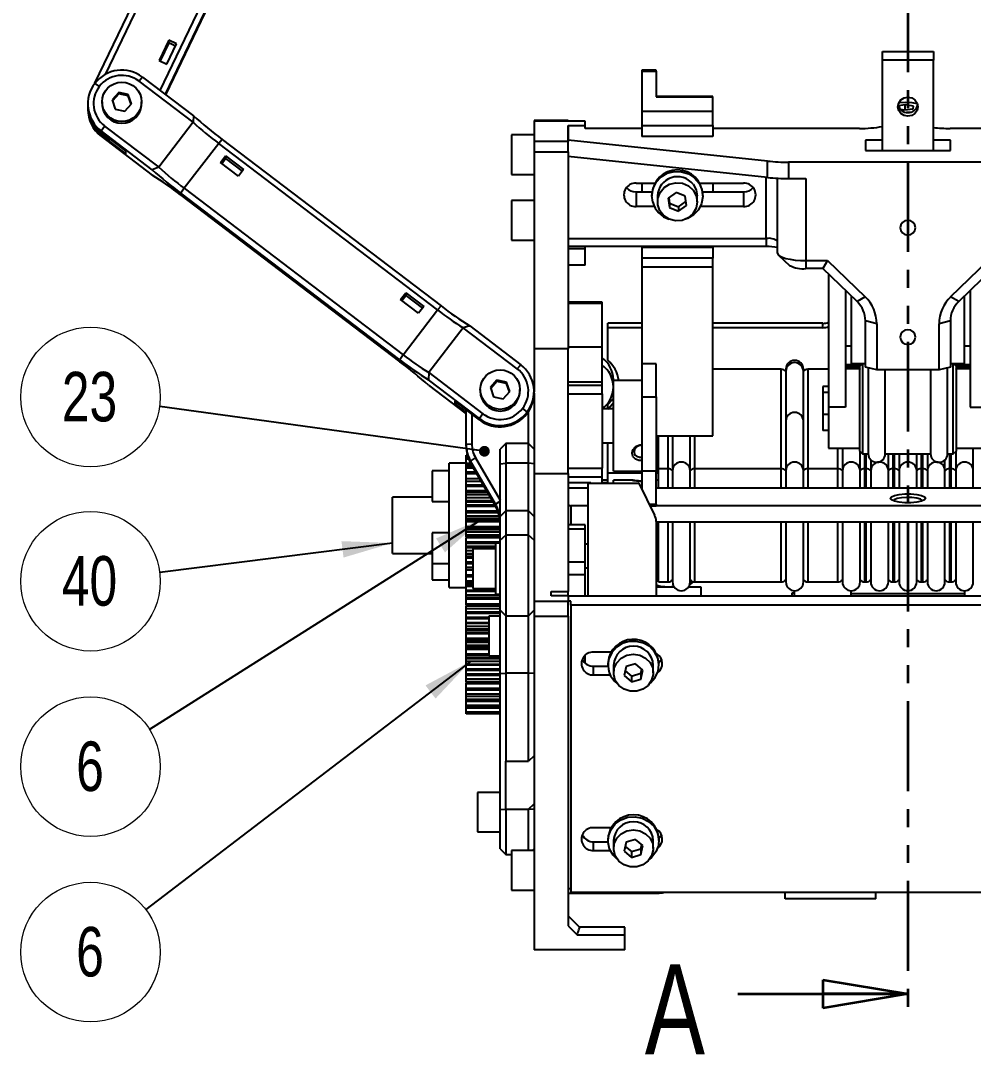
# Model space of a CAD drawing. Header units: millimetres. Extents: x 2 to 418, y 2 to 295.
# Drawn here: x 150.6 to 217.9, y 158.2 to 231.2 of the extents above; entities that cross this region are included whole.
import ezdxf

# ---------------------------------------------------------------- set-up
doc = ezdxf.new("R2010")
doc.units = ezdxf.units.MM
doc.linetypes.add('PHANTOM', pattern=[12.7, 6.35, -1.27, 1.27, -1.27, 1.27, -1.27])
doc.styles.add('SLDTEXTSTYLE0', font='TXT', dxfattribs={"width": 0.75})
doc.dimstyles.new('SLDDIMSTYLE0', dxfattribs={"dimtxt": 0.18, "dimasz": 0.762, "dimexe": 0, "dimexo": 0.0625, "dimgap": 0, "dimtad": 0, "dimtih": 1, "dimtoh": 1, "dimdec": 0, "dimrnd": 1e-09, "dimzin": 0, "dimdsep": 46, "dimtxsty": 'Standard', "dimblk1": 'DOT', "dimblk2": 'DOT', "dimsah": 1, "dimcen": 0.09, "dimadec": 0, "dimazin": 0, "dimtfac": 0.762, "dimtdec": 0, "dimtofl": 0, "dimtmove": 0, "dimatfit": 3, "dimldrblk": 'DOT', "dimfxl": 1, "dimfrac": 2, "dimtolj": 1, "dimtzin": 0, "dimarcsym": 0})
doc.dimstyles.new('SLDDIMSTYLE1', dxfattribs={"dimtxt": 0.18, "dimasz": 3.556, "dimexe": 0, "dimexo": 0.0625, "dimgap": 0, "dimtad": 0, "dimtih": 1, "dimtoh": 1, "dimdec": 0, "dimrnd": 1e-09, "dimzin": 0, "dimdsep": 46, "dimtxsty": 'Standard', "dimsah": 1, "dimcen": 0.09, "dimadec": 0, "dimazin": 0, "dimtfac": 3.556, "dimtdec": 0, "dimtofl": 0, "dimtmove": 0, "dimatfit": 3, "dimfxl": 1, "dimfrac": 2, "dimtolj": 1, "dimtzin": 0, "dimarcsym": 0})

# ---------------------------------------------------------------- blocks, each defined once
blk = doc.blocks.new('SW_NOTE_18')
at = {"color": 0, "linetype": 'Continuous', "lineweight": 0}
blk.add_circle((-3.916, -2.997), 4.931, dxfattribs=at)
at = {"color": 0, "linetype": 'Continuous', "lineweight": 0, "insert": (-3.951, -1.22), "char_height": 3.5, "attachment_point": 2, "style": 'SLDTEXTSTYLE0'}
blk.add_mtext('6', dxfattribs=at)
blk = doc.blocks.new('SW_NOTE_19')
at = {"color": 0, "linetype": 'Continuous', "lineweight": 0}
blk.add_circle((-4.167, -2.636), 4.931, dxfattribs=at)
at = {"color": 0, "linetype": 'Continuous', "lineweight": 0, "insert": (-4.202, -0.859), "char_height": 3.5, "attachment_point": 2, "style": 'SLDTEXTSTYLE0'}
blk.add_mtext('6', dxfattribs=at)
blk = doc.blocks.new('SW_NOTE_20')
at = {"color": 0, "linetype": 'Continuous', "lineweight": 0}
blk.add_circle((-4.885, 0.673), 4.931, dxfattribs=at)
at = {"color": 0, "linetype": 'Continuous', "lineweight": 0, "insert": (-4.955, 2.45), "char_height": 3.5, "attachment_point": 2, "style": 'SLDTEXTSTYLE0'}
blk.add_mtext('23', dxfattribs=at)
blk = doc.blocks.new('_Dot')
at = {"color": 0, "linetype": 'ByBlock', "lineweight": -2}
blk.add_line((-0.5, 0), (-1, 0), dxfattribs=at)
at = {"color": 0, "linetype": 'ByBlock', "const_width": 0.5}
blk.add_lwpolyline([(-0.25, 0, 1), (0.25, 0, 1)], format="xyb", close=True, dxfattribs=at)
blk = doc.blocks.new('SW_NOTE_23')
at = {"color": 0, "linetype": 'Continuous', "lineweight": 0}
blk.add_circle((-4.892, -0.62), 4.931, dxfattribs=at)
at = {"color": 0, "linetype": 'Continuous', "lineweight": 0, "insert": (-4.962, 1.157), "char_height": 3.5, "attachment_point": 2, "style": 'SLDTEXTSTYLE0'}
blk.add_mtext('40', dxfattribs=at)
blk = doc.blocks.new('_Closed')
at = {"color": 0, "linetype": 'ByBlock', "lineweight": -2}
for p, q in [((-1, 0.166667), (0, 0)), ((-1, 0.166667), (-1, -0.166667)), ((0, 0), (-1, -0.166667)), ((0, 0), (-1, 0))]:
    blk.add_line(p, q, dxfattribs=at)

msp = doc.modelspace()

# ---------------------------------------------------------------- linework, layer by layer
at = {"color": 7, "linetype": 'PHANTOM', "lineweight": 35}
msp.add_line((213.256, 272.043), (213.256, 160.458), dxfattribs=at)
at = {"color": 7, "linetype": 'Continuous', "lineweight": 25}
for p, q in [((155.842, 226.802), (168.769, 253.753)), ((168.904, 253.139), (156.574, 227.433)), ((160.459, 226.289), (172.389, 251.161)), ((172.828, 251.121), (160.795, 226.034)), ((160.844, 225.996), (172.893, 251.116)), ((161.064, 229.86), (160.373, 228.421)), ((161.064, 229.66), (160.451, 228.383)), ((160.915, 228.162), (161.605, 229.602)), ((161.605, 229.602), (161.064, 229.86)), ((161.064, 229.66), (161.064, 229.86)), ((161.527, 229.439), (161.064, 229.66)), ((211.456, 229.058), (215.056, 229.058)), ((211.456, 228.437), (211.456, 229.058)), ((215.056, 229.058), (215.056, 228.437)), ((160.373, 228.421), (160.915, 228.162)), ((211.456, 222.062), (211.456, 228.437)), ((215.056, 228.437), (211.456, 228.437)), ((215.056, 222.062), (215.056, 228.437)), ((159.201, 227.246), (158.959, 226.959)), ((159.201, 227.246), (162.801, 224.507)), ((195.476, 227.73), (194.476, 227.73)), ((194.476, 227.73), (194.476, 227.662)), ((194.476, 227.662), (195.476, 227.662)), ((194.476, 227.662), (194.476, 224.808)), ((195.476, 227.662), (195.476, 227.73)), ((195.476, 227.662), (195.476, 225.844)), ((155.837, 226.795), (156.155, 226.583)), ((162.774, 224.054), (158.959, 226.959)), ((157.525, 226.146), (157.066, 225.628)), ((157.525, 226.058), (157.088, 225.564)), ((158.204, 226.008), (157.525, 226.146)), ((157.525, 226.058), (157.525, 226.146)), ((158.204, 225.92), (157.525, 226.058)), ((158.424, 225.353), (158.204, 226.008)), ((158.204, 225.92), (158.204, 226.008)), ((158.403, 225.328), (158.204, 225.92)), ((199.476, 225.871), (195.476, 225.871)), ((195.476, 225.844), (199.476, 225.844)), ((199.476, 225.844), (199.476, 225.871)), ((199.476, 224.808), (199.476, 225.844)), ((155.345, 225.343), (155.345, 225.255)), ((155.345, 225.223), (155.345, 225.082)), ((155.345, 225.05), (155.345, 224.961)), ((156.345, 225.49), (156.345, 225.373)), ((157.066, 225.628), (157.286, 224.973)), ((157.286, 224.973), (157.965, 224.835)), ((157.965, 224.835), (158.424, 225.353)), ((159.145, 225.373), (159.145, 225.49)), ((213.054, 225.283), (212.586, 225.217)), ((212.628, 225.45), (213.075, 225.465)), ((212.726, 224.97), (213.014, 224.924)), ((213.014, 224.924), (213.624, 225.009)), ((213.644, 225.188), (213.054, 225.283)), ((213.054, 224.93), (213.054, 225.283)), ((213.624, 225.009), (213.644, 225.188)), ((162.801, 224.507), (162.774, 224.054)), ((199.476, 224.808), (194.476, 224.808)), ((194.476, 224.808), (194.476, 223.829)), ((199.476, 223.829), (199.476, 224.808)), ((156.289, 223.441), (156.532, 223.787)), ((156.532, 223.787), (160.348, 220.883)), ((162.774, 224.054), (160.348, 220.883)), ((189.256, 224.177), (186.856, 224.177)), ((186.856, 224.177), (186.856, 224.156)), ((186.856, 224.156), (189.256, 224.156)), ((186.856, 224.156), (186.856, 222.687)), ((189.256, 224.156), (189.256, 224.177)), ((189.256, 224.156), (189.256, 224.132)), ((190.456, 224.132), (189.256, 224.132)), ((189.256, 222.786), (189.256, 223.821)), ((189.256, 223.821), (190.456, 223.821)), ((189.256, 223.821), (189.256, 222.687)), ((190.456, 223.821), (190.456, 224.132)), ((190.456, 223.614), (190.456, 223.821)), ((194.476, 223.614), (190.456, 223.614)), ((194.476, 223.829), (199.476, 223.829)), ((194.476, 223.829), (194.476, 223.056)), ((199.476, 223.829), (199.476, 223.056)), ((209.833, 223.614), (199.476, 223.614)), ((227.036, 223.614), (216.235, 223.614)), ((156.289, 223.441), (156.289, 223.353)), ((159.889, 220.701), (156.289, 223.441)), ((158.038, 222.022), (156.289, 223.353)), ((156.289, 223.147), (158.038, 221.816)), ((156.289, 223.147), (156.289, 223.059)), ((156.289, 223.059), (159.889, 220.319)), ((164.827, 222.844), (164.584, 222.557)), ((164.827, 222.844), (180.287, 211.079)), ((186.856, 223.158), (185.256, 223.158)), ((185.256, 223.158), (185.256, 221.581)), ((203.333, 221.309), (189.256, 222.786)), ((199.476, 223.056), (194.476, 223.056)), ((211.456, 222.786), (210.256, 222.786)), ((210.256, 222.786), (210.256, 222.062)), ((216.256, 222.786), (215.056, 222.786)), ((216.256, 222.062), (216.256, 222.786)), ((164.584, 222.557), (162.158, 219.385)), ((180.044, 210.791), (164.584, 222.557)), ((189.256, 222.687), (186.856, 222.687)), ((186.856, 222.687), (186.856, 221.952)), ((189.256, 221.952), (189.256, 222.687)), ((210.256, 222.062), (216.256, 222.062)), ((158.038, 221.816), (158.038, 222.022)), ((164.712, 221.205), (165.076, 221.681)), ((164.808, 221.132), (165.076, 221.481)), ((165.076, 221.681), (166.348, 220.713)), ((165.076, 221.681), (165.076, 221.481)), ((165.076, 221.481), (166.251, 220.587)), ((185.256, 221.581), (185.256, 220.358)), ((186.856, 221.952), (189.256, 221.952)), ((186.856, 221.952), (186.856, 208.042)), ((189.256, 221.952), (189.256, 208.042)), ((203.333, 220.15), (189.256, 221.627)), ((203.333, 220.15), (203.333, 221.309)), ((160.348, 220.883), (159.889, 220.701)), ((165.984, 220.237), (164.712, 221.205)), ((166.348, 220.713), (165.984, 220.237)), ((221.676, 221.233), (204.836, 221.233)), ((204.836, 221.233), (204.836, 220.074)), ((185.256, 220.358), (186.856, 220.358)), ((204.056, 214.796), (204.056, 220.094)), ((204.836, 220.074), (206.056, 220.074)), ((206.056, 220.074), (206.056, 214.279)), ((162.158, 219.385), (161.915, 219.039)), ((162.158, 219.385), (177.617, 207.62)), ((194.056, 219.753), (195.392, 219.753)), ((194.056, 219.127), (194.056, 218.092)), ((194.056, 219.127), (195.188, 219.127)), ((194.476, 219.753), (194.476, 219.127)), ((198.56, 219.753), (201.656, 219.753)), ((198.764, 219.127), (201.656, 219.127)), ((199.476, 219.753), (199.476, 219.127)), ((201.656, 219.127), (201.656, 218.092)), ((177.375, 207.273), (161.915, 219.039)), ((161.915, 218.898), (177.375, 207.132)), ((186.856, 218.522), (185.256, 218.522)), ((185.256, 218.522), (185.256, 216.944)), ((195.176, 218.927), (195.176, 218.844)), ((195.576, 218.844), (195.576, 218.43)), ((196.887, 219.094), (196.337, 218.687)), ((196.337, 218.687), (196.426, 218.024)), ((196.375, 218.715), (196.426, 218.334)), ((197.527, 218.837), (196.887, 219.094)), ((197.066, 218.077), (197.578, 218.456)), ((197.616, 218.173), (197.527, 218.837)), ((198.376, 218.43), (198.376, 218.844)), ((198.776, 218.844), (198.776, 218.927)), ((195.354, 218.092), (194.056, 218.092)), ((196.426, 218.334), (196.426, 218.024)), ((196.426, 218.334), (197.066, 218.077)), ((196.426, 218.024), (197.066, 217.767)), ((197.066, 217.767), (197.616, 218.173)), ((197.066, 218.077), (197.066, 217.767)), ((201.656, 218.092), (198.599, 218.092)), ((185.256, 216.944), (185.256, 215.722)), ((185.256, 215.722), (186.856, 215.722)), ((189.256, 215.832), (203.256, 215.832)), ((203.256, 215.832), (203.256, 215.266)), ((203.256, 215.266), (189.256, 215.266)), ((190.456, 215.111), (189.256, 215.111)), ((190.456, 215.111), (190.456, 215.266)), ((190.456, 213.951), (190.456, 215.111)), ((194.476, 215.266), (194.476, 215.212)), ((199.476, 215.212), (194.476, 215.212)), ((194.476, 215.212), (194.476, 214.44)), ((199.476, 215.266), (199.476, 215.212)), ((199.476, 215.212), (199.476, 214.44)), ((199.476, 214.44), (194.476, 214.44)), ((194.476, 214.44), (194.476, 213.847)), ((199.476, 213.847), (199.476, 214.44)), ((204.129, 214.658), (204.9, 213.94)), ((206.056, 214.279), (207.588, 214.279)), ((206.056, 214.279), (206.056, 213.713)), ((207.588, 214.279), (207.256, 213.713)), ((207.588, 214.279), (210.236, 211.72)), ((216.276, 211.72), (218.925, 214.279)), ((190.456, 213.951), (189.256, 213.951)), ((194.476, 213.847), (199.476, 213.847)), ((194.476, 213.847), (194.476, 206.978)), ((199.476, 201.889), (199.476, 213.847)), ((207.256, 213.713), (206.056, 213.713)), ((209.671, 211.381), (207.256, 213.713)), ((207.656, 213.327), (207.656, 203.916)), ((219.256, 213.713), (216.842, 211.381)), ((177.431, 211.525), (177.795, 212.001)), ((177.795, 212.001), (179.067, 211.033)), ((177.795, 212.001), (177.795, 211.801)), ((208.856, 212.167), (208.856, 203.916)), ((217.656, 212.167), (217.656, 203.916)), ((178.703, 210.557), (177.431, 211.525)), ((177.528, 211.452), (177.795, 211.801)), ((177.795, 211.801), (178.971, 210.906)), ((180.287, 211.079), (180.044, 210.791)), ((191.656, 211.341), (189.256, 211.341)), ((191.656, 211.273), (191.656, 211.341)), ((191.656, 208.167), (191.656, 211.273)), ((209.256, 211.781), (209.256, 207.013)), ((210.236, 211.72), (209.671, 211.381)), ((216.842, 211.381), (216.276, 211.72)), ((217.256, 207.013), (217.256, 211.781)), ((177.617, 207.62), (180.044, 210.791)), ((179.067, 211.033), (178.703, 210.557)), ((182.313, 209.658), (181.854, 209.534)), ((182.313, 209.658), (185.912, 206.918)), ((192.056, 209.533), (192.056, 209.844)), ((194.476, 209.844), (192.056, 209.844)), ((207.256, 209.844), (199.476, 209.844)), ((207.256, 209.533), (207.256, 209.844)), ((211.056, 209.808), (210.256, 210.015)), ((210.256, 206.758), (210.256, 210.015)), ((211.056, 209.808), (211.056, 206.551)), ((216.256, 210.015), (215.456, 209.808)), ((215.456, 206.551), (215.456, 209.808)), ((216.256, 210.015), (216.256, 206.758)), ((181.854, 209.534), (179.427, 206.363)), ((185.67, 206.63), (181.854, 209.534)), ((192.056, 207.246), (192.056, 209.533)), ((194.476, 209.533), (192.056, 209.533)), ((207.256, 209.533), (199.476, 209.533)), ((191.656, 208.167), (189.256, 208.167)), ((191.656, 205.717), (191.656, 208.167)), ((209.256, 208.228), (208.856, 208.228)), ((217.656, 208.228), (217.256, 208.228)), ((177.617, 207.62), (177.375, 207.273)), ((189.256, 208.042), (186.856, 208.042)), ((186.856, 208.042), (186.856, 205.015)), ((189.256, 199.224), (189.256, 208.042)), ((185.67, 206.63), (185.912, 206.918)), ((195.476, 206.978), (194.476, 206.978)), ((194.476, 206.978), (194.476, 204.653)), ((195.476, 204.653), (195.476, 206.978)), ((208.856, 206.794), (209.856, 206.794)), ((209.256, 207.013), (210.256, 207.013)), ((209.856, 206.759), (209.846, 206.794)), ((210.047, 207.013), (209.856, 206.823)), ((209.856, 205.776), (209.856, 206.823)), ((210.056, 207.013), (210.056, 205.906)), ((211.056, 206.551), (210.256, 206.758)), ((210.456, 206.707), (210.456, 200.623)), ((216.256, 206.758), (215.456, 206.551)), ((216.056, 200.623), (216.056, 206.707)), ((216.056, 205.906), (216.056, 206.707)), ((216.256, 207.013), (217.256, 207.013)), ((216.456, 205.906), (216.456, 207.013)), ((216.656, 206.823), (216.466, 207.013)), ((216.656, 206.823), (216.656, 205.776)), ((216.667, 206.794), (216.656, 206.759)), ((216.656, 206.794), (217.656, 206.794)), ((179.427, 206.363), (179.401, 205.852)), ((179.427, 206.363), (183.243, 203.459)), ((204.318, 206.603), (199.476, 206.603)), ((204.636, 206.603), (204.636, 206.466)), ((204.636, 206.466), (204.636, 202.951)), ((205.876, 206.466), (205.876, 206.603)), ((205.876, 202.951), (205.876, 206.466)), ((207.656, 206.603), (206.195, 206.603)), ((209.856, 206.623), (208.856, 206.623)), ((215.456, 206.551), (211.056, 206.551)), ((211.656, 200.623), (211.656, 206.551)), ((211.656, 205.906), (211.656, 206.551)), ((214.856, 206.551), (214.856, 200.623)), ((217.656, 206.623), (216.656, 206.623)), ((183, 203.113), (179.401, 205.852)), ((179.401, 205.47), (182.056, 203.449)), ((184.237, 205.818), (183.777, 205.3)), ((183.777, 205.3), (183.997, 204.645)), ((184.237, 205.729), (183.799, 205.236)), ((184.915, 205.68), (184.237, 205.818)), ((184.237, 205.729), (184.237, 205.818)), ((184.915, 205.592), (184.237, 205.729)), ((185.135, 205.024), (184.915, 205.68)), ((184.915, 205.592), (184.915, 205.68)), ((185.114, 205), (184.915, 205.592)), ((189.256, 205.717), (191.656, 205.717)), ((191.656, 205.452), (189.256, 205.452)), ((191.656, 205.452), (191.656, 205.717)), ((191.656, 204.859), (191.656, 205.452)), ((192.456, 205.803), (192.456, 205.864)), ((194.476, 205.803), (192.456, 205.803)), ((192.456, 199.403), (192.456, 205.803)), ((207.656, 205.384), (207.256, 205.384)), ((207.256, 205.384), (207.256, 204.966)), ((209.856, 200.823), (209.856, 205.776)), ((210.056, 205.906), (210.056, 200.623)), ((211.656, 200.623), (211.656, 205.906)), ((216.056, 200.623), (216.056, 205.906)), ((216.456, 200.623), (216.456, 205.906)), ((216.656, 205.776), (216.656, 200.823)), ((183.056, 205.162), (183.056, 205.045)), ((183.997, 204.645), (184.676, 204.507)), ((184.676, 204.507), (185.135, 205.024)), ((185.856, 205.045), (185.856, 205.162)), ((186.856, 204.927), (186.856, 205.015)), ((186.856, 204.898), (186.856, 201.307)), ((189.256, 204.859), (191.656, 204.859)), ((191.656, 204.859), (191.656, 199.603)), ((194.476, 204.653), (195.476, 204.653)), ((194.476, 204.653), (194.476, 199.389)), ((195.476, 204.653), (195.476, 199.389)), ((207.656, 204.966), (207.256, 204.966)), ((207.256, 204.966), (207.256, 203.404)), ((183, 203.024), (181.251, 204.355)), ((181.251, 204.355), (181.251, 204.15)), ((181.351, 204.28), (181.251, 204.15)), ((181.251, 204.15), (182.056, 203.537)), ((186.046, 203.835), (186.364, 203.563)), ((192.456, 203.803), (191.656, 203.803)), ((192.056, 203.803), (192.056, 204.101)), ((208.856, 203.916), (207.656, 203.916)), ((207.656, 203.916), (207.656, 201.023)), ((217.656, 203.916), (218.856, 203.916)), ((182.056, 201.307), (182.056, 203.743)), ((182.456, 203.438), (182.456, 201.337)), ((183.243, 203.459), (183, 203.113)), ((183, 203.024), (183, 203.113)), ((186.364, 203.563), (186.364, 203.475)), ((186.456, 201.342), (186.456, 203.604)), ((207.656, 203.404), (207.256, 203.404)), ((207.256, 203.404), (207.256, 202.261)), ((204.636, 202.951), (204.636, 199.435)), ((205.876, 199.435), (205.876, 202.951)), ((195.476, 201.889), (199.476, 201.889)), ((195.656, 199.572), (195.656, 201.889)), ((196.636, 201.889), (196.636, 199.435)), ((197.876, 199.435), (197.876, 201.889)), ((207.656, 202.261), (207.256, 202.261)), ((182.056, 201.307), (182.456, 201.337)), ((182.056, 201.161), (182.056, 201.307)), ((184.856, 201.342), (184.456, 200.942)), ((184.456, 199.907), (184.456, 200.942)), ((186.456, 201.342), (184.856, 201.342)), ((184.856, 201.342), (184.856, 199.962)), ((186.856, 200.942), (186.456, 201.342)), ((186.456, 199.962), (186.456, 201.342)), ((186.856, 201.307), (186.856, 200.942)), ((186.856, 200.942), (186.856, 199.907)), ((191.656, 201.403), (192.456, 201.403)), ((192.056, 199.254), (192.056, 201.403)), ((207.656, 201.023), (209.856, 201.023)), ((208.636, 201.023), (208.636, 199.435)), ((216.656, 201.023), (218.856, 201.023)), ((217.876, 199.435), (217.876, 201.023)), ((182.141, 200.53), (182.056, 200.53)), ((182.056, 200.518), (182.056, 200.53)), ((182.144, 200.518), (182.056, 200.518)), ((182.056, 200.308), (182.056, 200.518)), ((182.214, 200.308), (182.056, 200.308)), ((182.056, 200.235), (182.056, 200.308)), ((182.243, 200.235), (182.056, 200.235)), ((182.056, 199.945), (182.056, 200.235)), ((182.378, 200.111), (182.724, 200.34)), ((182.724, 200.34), (184.456, 197.348)), ((209.856, 200.823), (210.056, 200.623)), ((209.876, 199.435), (209.876, 200.803)), ((210.056, 200.623), (210.456, 200.623)), ((210.636, 200.194), (210.636, 199.435)), ((211.656, 200.623), (214.856, 200.623)), ((211.876, 199.435), (211.876, 200.623)), ((212.636, 200.623), (212.636, 199.435)), ((213.876, 199.435), (213.876, 200.623)), ((214.636, 200.623), (214.636, 199.435)), ((215.876, 199.435), (215.876, 200.194)), ((216.056, 200.623), (216.456, 200.623)), ((216.456, 200.623), (216.656, 200.823)), ((216.636, 200.803), (216.636, 199.435)), ((180.856, 199.413), (179.656, 199.413)), ((179.656, 199.413), (179.656, 197.386)), ((182.056, 199.972), (180.856, 199.972)), ((180.856, 199.369), (180.856, 199.972)), ((182.056, 199.823), (182.056, 199.945)), ((182.056, 199.732), (182.056, 199.823)), ((182.51, 199.735), (182.056, 199.735)), ((182.056, 199.605), (182.056, 199.735)), ((182.585, 199.605), (182.056, 199.605)), ((182.056, 199.319), (182.056, 199.605)), ((184.135, 197.076), (182.378, 200.111)), ((182.378, 200.111), (182.378, 199.964)), ((182.378, 199.964), (184.135, 196.929)), ((184.456, 199.907), (184.856, 199.962)), ((184.456, 196.203), (184.456, 199.907)), ((184.856, 199.962), (184.856, 196.595)), ((186.456, 199.962), (184.856, 199.962)), ((186.456, 196.595), (186.456, 199.962)), ((186.856, 199.907), (186.456, 199.962)), ((186.856, 199.907), (186.856, 196.203)), ((189.256, 199.603), (191.656, 199.603)), ((191.656, 198.974), (191.656, 199.603)), ((192.456, 199.403), (194.476, 199.403)), ((195.476, 199.403), (195.656, 199.403)), ((196.318, 199.572), (195.656, 199.572)), ((195.656, 198.199), (195.656, 199.572)), ((196.636, 199.435), (196.636, 198.199)), ((197.876, 198.199), (197.876, 199.435)), ((204.318, 199.572), (198.195, 199.572)), ((204.636, 199.435), (204.636, 198.199)), ((205.876, 198.199), (205.876, 199.435)), ((208.318, 199.572), (206.195, 199.572)), ((208.636, 199.435), (208.636, 198.199)), ((209.876, 198.199), (209.876, 199.435)), ((210.318, 199.572), (210.195, 199.572)), ((210.636, 199.435), (210.636, 198.199)), ((211.876, 198.199), (211.876, 199.435)), ((212.318, 199.572), (212.195, 199.572)), ((212.636, 199.435), (212.636, 198.199)), ((213.876, 198.199), (213.876, 199.435)), ((214.318, 199.572), (214.195, 199.572)), ((214.636, 199.435), (214.636, 198.199)), ((215.876, 198.199), (215.876, 199.435)), ((216.318, 199.572), (216.195, 199.572)), ((216.636, 199.435), (216.636, 198.199)), ((217.876, 198.199), (217.876, 199.435)), ((180.856, 191.172), (180.856, 199.369)), ((182.056, 199.2), (182.056, 199.319)), ((182.056, 199.021), (182.056, 199.2)), ((182.056, 198.853), (182.056, 199.056)), ((183.021, 198.853), (182.056, 198.853)), ((182.056, 198.677), (182.056, 198.853)), ((183.123, 198.677), (182.056, 198.677)), ((182.056, 198.414), (182.056, 198.677)), ((186.856, 199.224), (189.256, 199.224)), ((189.256, 199.224), (189.256, 190.898)), ((191.656, 198.974), (189.256, 198.974)), ((191.656, 198.564), (191.656, 198.974)), ((192.056, 198.764), (191.656, 198.764)), ((194.476, 199.254), (192.056, 199.254)), ((192.056, 198.564), (192.056, 199.254)), ((193.787, 198.772), (192.456, 198.772)), ((192.456, 198.556), (192.456, 198.772)), ((194.476, 199.389), (194.476, 198.123)), ((195.476, 199.389), (194.476, 199.389)), ((195.476, 197.063), (195.476, 199.389)), ((195.656, 199.254), (195.476, 199.254)), ((195.656, 198.772), (195.476, 198.772)), ((182.056, 198.309), (182.056, 198.414)), ((182.056, 198.148), (182.056, 198.309)), ((182.056, 197.734), (182.056, 198.176)), ((190.856, 198.572), (189.256, 198.572)), ((190.676, 198.199), (189.256, 198.199)), ((190.676, 198.556), (194.265, 198.556)), ((190.676, 190.554), (190.676, 198.556)), ((190.872, 198.556), (190.856, 198.572)), ((190.856, 198.572), (190.856, 198.556)), ((191.656, 198.564), (192.056, 198.564)), ((194.265, 198.556), (195.367, 196.295)), ((194.476, 198.199), (194.44, 198.199)), ((231.036, 198.199), (195.476, 198.199)), ((179.656, 197.572), (176.856, 197.572)), ((176.856, 197.298), (176.856, 197.572)), ((176.856, 193.572), (176.856, 197.298)), ((179.656, 197.386), (179.656, 197.253)), ((179.656, 197.253), (180.856, 197.253)), ((183.668, 197.734), (182.056, 197.734)), ((182.056, 197.728), (182.056, 197.734)), ((183.672, 197.728), (182.056, 197.728)), ((182.056, 197.518), (182.056, 197.728)), ((183.794, 197.518), (182.056, 197.518)), ((182.056, 197.298), (182.056, 197.518)), ((182.056, 197.215), (182.056, 197.298)), ((182.056, 197.1), (182.056, 197.215)), ((184.135, 197.076), (184.456, 197.288)), ((182.056, 196.578), (182.056, 197.1)), ((184.31, 196.555), (182.056, 196.555)), ((182.056, 196.543), (182.056, 196.555)), ((182.056, 196.523), (182.056, 196.543)), ((182.056, 196.443), (182.056, 196.523)), ((184.135, 196.929), (184.135, 197.076)), ((184.456, 196.203), (184.856, 196.595)), ((184.856, 196.595), (184.856, 194.872)), ((186.456, 196.595), (184.856, 196.595)), ((186.456, 194.872), (186.456, 196.595)), ((186.856, 196.203), (186.456, 196.595)), ((189.256, 197.008), (189.456, 196.956)), ((189.456, 196.956), (189.456, 195.604)), ((190.676, 196.956), (189.456, 196.956)), ((231.468, 196.956), (195.045, 196.956)), ((195.055, 196.937), (195.476, 196.937)), ((195.476, 197.063), (195.476, 196.937)), ((184.348, 196.443), (182.056, 196.443)), ((182.056, 196.215), (182.056, 196.443)), ((184.407, 196.215), (182.056, 196.215)), ((182.056, 196.055), (182.056, 196.215)), ((182.056, 195.397), (182.056, 196.055)), ((182.056, 195.999), (182.056, 196.055)), ((182.056, 195.93), (182.056, 195.999)), ((184.456, 194.512), (184.456, 196.203)), ((186.856, 196.203), (186.856, 194.512)), ((195.476, 195.845), (195.476, 190.554)), ((231.036, 195.797), (195.476, 195.797)), ((195.656, 195.572), (195.656, 195.797)), ((196.636, 195.797), (196.636, 191.572)), ((204.636, 195.797), (204.636, 191.572)), ((205.876, 191.572), (205.876, 195.797)), ((208.636, 195.797), (208.636, 191.572)), ((209.876, 191.572), (209.876, 195.797)), ((210.636, 195.797), (210.636, 191.572)), ((211.876, 191.572), (211.876, 195.797)), ((212.636, 195.797), (212.636, 191.572)), ((213.876, 191.572), (213.876, 195.797)), ((214.636, 195.797), (214.636, 191.572)), ((215.876, 191.572), (215.876, 195.797)), ((216.636, 195.797), (216.636, 191.572)), ((217.876, 191.572), (217.876, 195.797)), ((180.856, 195.035), (179.656, 195.035)), ((179.656, 195.035), (179.656, 193.008)), ((182.056, 195.298), (182.056, 195.361)), ((182.056, 195.245), (182.056, 195.298)), ((182.056, 195.093), (182.056, 195.245)), ((184.456, 195.093), (182.056, 195.093)), ((182.056, 194.865), (182.056, 195.093)), ((190.456, 195.604), (189.256, 195.604)), ((190.456, 195.293), (189.256, 195.293)), ((190.456, 195.293), (190.456, 195.604)), ((190.456, 192.975), (190.456, 195.293)), ((195.656, 191.572), (195.656, 195.572)), ((197.876, 191.572), (197.876, 195.732)), ((184.456, 194.865), (182.056, 194.865)), ((182.056, 194.775), (182.056, 194.865)), ((182.056, 194.751), (182.056, 194.775)), ((182.056, 194.733), (182.056, 194.751)), ((182.056, 194.733), (184.456, 194.733)), ((182.056, 194.183), (182.056, 194.698)), ((184.456, 194.307), (184.136, 194.307)), ((184.136, 194.307), (184.136, 192.35)), ((184.456, 194.512), (184.856, 194.872)), ((184.456, 189.571), (184.456, 194.512)), ((184.856, 194.872), (184.856, 189.171)), ((186.456, 194.872), (184.856, 194.872)), ((186.456, 189.171), (186.456, 194.872)), ((186.856, 194.512), (186.456, 194.872)), ((186.856, 194.512), (186.856, 193.858)), ((176.856, 193.572), (179.656, 193.572)), ((182.056, 194.073), (182.056, 194.183)), ((182.056, 193.992), (182.056, 194.073)), ((182.056, 193.779), (182.056, 193.992)), ((182.536, 193.779), (182.056, 193.779)), ((182.056, 193.566), (182.056, 193.779)), ((182.536, 193.566), (182.056, 193.566)), ((182.056, 193.553), (182.056, 193.566)), ((182.056, 193.553), (182.536, 193.553)), ((182.056, 193.082), (182.056, 193.553)), ((184.136, 193.907), (182.536, 193.907)), ((182.536, 193.907), (182.536, 191.107)), ((186.856, 193.858), (186.856, 190.193)), ((190.456, 194.252), (190.676, 194.252)), ((179.656, 193.008), (179.656, 192.875)), ((179.656, 192.875), (180.856, 192.875)), ((179.656, 192.875), (179.656, 191.863)), ((182.056, 192.959), (182.056, 193.108)), ((182.056, 192.856), (182.056, 192.959)), ((182.056, 192.598), (182.056, 192.856)), ((190.456, 192.975), (189.256, 192.975)), ((190.456, 192.086), (190.456, 192.975)), ((182.536, 192.598), (182.056, 192.598)), ((182.056, 192.417), (182.056, 192.598)), ((182.536, 192.417), (182.056, 192.417)), ((182.056, 192.216), (182.056, 192.412)), ((182.056, 192.039), (182.056, 192.21)), ((184.136, 192.35), (184.136, 190.707)), ((190.456, 192.572), (190.676, 192.572)), ((195.476, 192.372), (195.656, 192.372)), ((179.656, 191.863), (179.656, 191.73)), ((179.656, 191.73), (180.856, 191.73)), ((182.056, 191.922), (182.056, 192.039)), ((182.056, 191.637), (182.056, 191.922)), ((182.536, 191.637), (182.056, 191.637)), ((182.056, 191.501), (182.056, 191.637)), ((182.536, 191.501), (182.056, 191.501)), ((182.056, 191.381), (182.056, 191.501)), ((182.056, 191.258), (182.056, 191.381)), ((189.256, 192.086), (190.456, 192.086)), ((190.456, 190.554), (190.456, 192.086)), ((195.656, 191.572), (196.318, 191.572)), ((198.086, 191.587), (197.85, 191.392)), ((198.195, 191.572), (204.318, 191.572)), ((206.195, 191.572), (208.318, 191.572)), ((210.195, 191.572), (210.318, 191.572)), ((212.195, 191.572), (212.318, 191.572)), ((214.195, 191.572), (214.318, 191.572)), ((216.195, 191.572), (216.318, 191.572)), ((180.856, 191.172), (182.056, 191.172)), ((182.056, 190.968), (182.056, 191.258)), ((184.136, 190.968), (182.056, 190.968)), ((182.056, 190.887), (182.056, 190.968)), ((182.056, 190.641), (182.056, 190.914)), ((184.136, 190.887), (182.056, 190.887)), ((184.456, 190.641), (182.056, 190.641)), ((182.056, 190.621), (182.056, 190.641)), ((182.056, 190.458), (182.056, 190.631)), ((182.536, 191.107), (184.136, 191.107)), ((184.136, 190.707), (184.456, 190.707)), ((188.056, 190.898), (189.256, 190.898)), ((188.056, 190.588), (188.056, 190.898)), ((189.256, 190.588), (189.256, 190.898)), ((196.762, 191.197), (195.476, 191.197)), ((198.656, 191.197), (197.751, 191.197)), ((198.656, 190.554), (198.656, 191.197)), ((205.256, 190.772), (205.056, 190.772)), ((205.056, 190.772), (205.056, 190.554)), ((205.256, 190.554), (205.256, 190.952)), ((209.256, 190.743), (209.256, 190.952)), ((209.256, 190.743), (217.256, 190.743)), ((209.256, 190.554), (209.256, 190.743)), ((217.256, 190.952), (217.256, 190.743)), ((217.256, 190.743), (217.256, 190.554)), ((184.456, 190.621), (182.056, 190.621)), ((182.056, 190.347), (182.056, 190.458)), ((182.056, 190.002), (182.056, 190.347)), ((182.056, 189.902), (182.056, 190.002)), ((189.256, 190.193), (186.856, 190.193)), ((186.856, 190.193), (186.856, 189.146)), ((189.256, 190.588), (188.056, 190.588)), ((189.256, 190.588), (189.256, 190.193)), ((237.256, 190.554), (189.256, 190.554)), ((189.456, 190.212), (189.256, 190.212)), ((189.256, 189.146), (189.256, 190.193)), ((189.456, 189.938), (189.456, 190.212)), ((237.056, 189.938), (189.456, 189.938)), ((189.456, 189.938), (189.456, 169.641)), ((184.456, 189.862), (182.056, 189.862)), ((182.056, 189.665), (182.056, 189.862)), ((184.456, 189.665), (182.056, 189.665)), ((182.056, 189.424), (182.056, 189.665)), ((182.056, 189.33), (182.056, 189.424)), ((182.056, 189.068), (182.056, 189.33)), ((184.456, 189.571), (184.856, 189.171)), ((184.456, 185.104), (184.456, 189.571)), ((184.856, 189.171), (186.456, 189.171)), ((184.856, 189.171), (184.856, 185.133)), ((186.456, 189.171), (186.856, 189.571)), ((186.456, 185.133), (186.456, 189.171)), ((182.056, 188.973), (182.056, 189.068)), ((182.056, 188.662), (182.056, 188.973)), ((183.656, 188.687), (182.056, 188.687)), ((182.056, 188.681), (182.056, 188.687)), ((182.056, 188.634), (182.056, 188.681)), ((183.656, 188.634), (182.056, 188.634)), ((182.056, 188.412), (182.056, 188.634)), ((184.456, 189.15), (183.656, 189.15)), ((183.656, 189.15), (183.656, 188.397)), ((186.856, 189.146), (189.256, 189.146)), ((186.856, 189.146), (186.856, 165.572)), ((189.256, 189.146), (189.256, 167.269)), ((183.656, 188.412), (182.056, 188.412)), ((182.056, 188.224), (182.056, 188.412)), ((182.056, 188.156), (182.056, 188.224)), ((182.056, 187.995), (182.056, 188.156)), ((182.056, 187.912), (182.056, 187.995)), ((182.056, 187.576), (182.056, 187.912)), ((183.656, 188.397), (183.656, 186.35)), ((182.056, 187.513), (182.056, 187.576)), ((183.656, 187.513), (182.056, 187.513)), ((182.056, 187.461), (182.056, 187.513)), ((182.056, 187.422), (182.056, 187.461)), ((182.056, 187.3), (182.056, 187.422)), ((183.656, 187.3), (182.056, 187.3)), ((182.056, 187.07), (182.056, 187.3)), ((183.656, 187.07), (182.056, 187.07)), ((182.056, 186.949), (182.056, 187.07)), ((182.056, 186.91), (182.056, 186.949)), ((182.056, 186.86), (182.056, 186.91)), ((182.056, 186.86), (183.656, 186.86)), ((182.056, 186.798), (182.056, 186.86)), ((182.056, 186.462), (182.056, 186.798)), ((182.056, 186.379), (182.056, 186.462)), ((182.056, 186.216), (182.056, 186.379)), ((183.656, 186.35), (184.456, 186.35)), ((190.456, 185.84), (190.456, 186.383)), ((192.295, 186.612), (191.056, 186.612)), ((192.276, 186.612), (192.276, 186.579)), ((182.056, 186.147), (182.056, 186.216)), ((182.056, 185.958), (182.056, 186.147)), ((184.456, 185.958), (182.056, 185.958)), ((182.056, 185.737), (182.056, 185.958)), ((184.456, 185.737), (182.056, 185.737)), ((182.056, 185.691), (182.056, 185.737)), ((182.056, 185.403), (182.056, 185.714)), ((182.056, 185.686), (182.056, 185.691)), ((184.456, 185.686), (182.056, 185.686)), ((191.056, 184.996), (191.056, 185.611)), ((191.056, 185.611), (192.078, 185.611)), ((192.138, 186.242), (192.076, 185.804)), ((192.076, 185.804), (192.076, 185.694)), ((192.476, 185.694), (192.476, 185.147)), ((193.366, 185.587), (193.215, 184.952)), ((194.027, 185.783), (193.366, 185.587)), ((194.537, 185.342), (194.027, 185.783)), ((195.276, 185.147), (195.276, 185.694)), ((195.676, 185.694), (195.676, 185.804)), ((182.056, 185.308), (182.056, 185.403)), ((182.056, 185.044), (182.056, 185.308)), ((182.056, 184.95), (182.056, 185.044)), ((182.056, 184.708), (182.056, 184.95)), ((184.456, 185.104), (184.856, 185.133)), ((184.456, 175.495), (184.456, 185.104)), ((186.456, 185.133), (184.856, 185.133)), ((184.856, 185.133), (184.856, 178.91)), ((186.856, 185.104), (186.456, 185.133)), ((186.456, 178.91), (186.456, 185.133)), ((191.056, 184.996), (192.237, 184.996)), ((193.215, 184.952), (193.726, 184.512)), ((193.296, 185.293), (193.726, 184.922)), ((193.726, 184.922), (194.387, 185.117)), ((193.726, 184.922), (193.726, 184.512)), ((194.387, 185.117), (194.457, 185.412)), ((194.387, 184.707), (194.537, 185.342)), ((194.387, 185.117), (194.387, 184.707)), ((184.456, 184.708), (182.056, 184.708)), ((182.056, 184.512), (182.056, 184.708)), ((184.456, 184.512), (182.056, 184.512)), ((182.056, 184.377), (182.056, 184.477)), ((182.056, 184.031), (182.056, 184.377)), ((193.726, 184.512), (194.387, 184.707)), ((182.056, 183.919), (182.056, 184.031)), ((182.056, 183.643), (182.056, 183.919)), ((184.456, 183.643), (182.056, 183.643)), ((182.056, 183.487), (182.056, 183.643)), ((184.456, 183.487), (182.056, 183.487)), ((182.056, 183.253), (182.056, 183.487)), ((182.056, 183.132), (182.056, 183.253)), ((182.056, 182.842), (182.056, 183.132)), ((184.456, 182.842), (182.056, 182.842)), ((182.056, 182.736), (182.056, 182.842)), ((184.456, 182.736), (182.056, 182.736)), ((182.056, 182.646), (182.056, 182.736)), ((182.056, 182.363), (182.056, 182.646)), ((184.456, 182.363), (182.056, 182.363)), ((182.056, 182.317), (182.056, 182.363)), ((184.456, 182.317), (182.056, 182.317)), ((182.056, 182.243), (182.056, 182.317)), ((184.456, 182.243), (182.056, 182.243)), ((186.856, 179.279), (186.456, 178.91)), ((186.792, 179.22), (186.856, 179.22)), ((184.856, 175.525), (184.856, 178.91)), ((184.856, 178.91), (186.456, 178.91)), ((184.456, 176.704), (182.856, 176.704)), ((182.856, 176.704), (182.856, 173.904)), ((184.456, 175.495), (184.856, 175.525)), ((184.456, 172.711), (184.456, 175.495)), ((184.856, 175.525), (184.856, 172.312)), ((184.856, 175.525), (186.456, 175.525)), ((186.456, 175.525), (186.856, 175.894)), ((186.456, 172.6), (186.456, 175.525)), ((186.856, 175.495), (186.456, 175.525)), ((182.856, 173.904), (184.456, 173.904)), ((192.295, 174.208), (191.056, 174.208)), ((192.276, 174.208), (192.276, 174.175)), ((191.056, 172.592), (191.056, 173.207)), ((191.056, 173.207), (192.078, 173.207)), ((192.076, 173.4), (192.076, 173.29)), ((192.476, 173.29), (192.476, 172.743)), ((193.366, 173.183), (193.215, 172.548)), ((194.027, 173.379), (193.366, 173.183)), ((194.537, 172.938), (194.027, 173.379)), ((195.276, 172.743), (195.276, 173.29)), ((195.676, 173.29), (195.676, 173.4)), ((184.456, 172.711), (184.856, 172.312)), ((184.456, 172.704), (184.456, 172.711)), ((184.456, 172.704), (184.856, 172.304)), ((186.856, 172.6), (185.256, 172.6)), ((185.256, 172.6), (185.256, 171.847)), ((186.752, 172.6), (186.856, 172.704)), ((191.056, 172.592), (192.237, 172.592)), ((193.215, 172.548), (193.726, 172.108)), ((193.296, 172.889), (193.726, 172.518)), ((193.726, 172.518), (194.387, 172.713)), ((193.726, 172.518), (193.726, 172.108)), ((194.387, 172.713), (194.457, 173.008)), ((194.387, 172.303), (194.537, 172.938)), ((194.387, 172.713), (194.387, 172.303)), ((184.856, 172.312), (184.856, 172.304)), ((184.856, 172.304), (185.256, 172.304)), ((185.256, 171.847), (185.256, 169.8)), ((193.726, 172.108), (194.387, 172.303)), ((185.256, 169.8), (186.856, 169.8)), ((189.256, 169.915), (189.456, 169.915)), ((189.256, 169.572), (194.056, 169.572)), ((189.456, 169.641), (237.056, 169.641)), ((194.056, 169.572), (195.256, 169.572)), ((204.596, 169.172), (204.596, 169.641)), ((210.996, 169.172), (210.996, 169.641)), ((210.996, 169.172), (204.596, 169.172)), ((190.059, 167.17), (189.256, 167.972)), ((189.256, 167.269), (189.891, 166.635)), ((189.891, 166.635), (193.256, 166.635)), ((193.256, 167.172), (190.056, 167.172)), ((193.256, 166.635), (193.256, 167.172)), ((193.256, 165.572), (193.256, 166.635)), ((193.256, 165.572), (186.856, 165.572))]:
    msp.add_line(p, q, dxfattribs=at)
at = {"color": 8, "linetype": 'Continuous', "lineweight": 25}
for p, q in [((203.256, 215.832), (203.256, 220.158)), ((189.256, 211.273), (191.656, 211.273)), ((209.95, 206.916), (208.856, 206.916)), ((217.656, 206.916), (216.563, 206.916)), ((204.318, 205.776), (204.318, 206.603)), ((206.195, 206.603), (206.195, 199.572)), ((204.318, 199.572), (204.318, 205.776)), ((186.856, 204.898), (186.856, 204.898)), ((196.318, 199.572), (196.318, 201.889)), ((198.195, 201.889), (198.195, 199.572)), ((208.318, 199.572), (208.318, 201.023)), ((210.195, 200.623), (210.195, 199.572)), ((210.318, 199.572), (210.318, 200.623)), ((212.195, 200.623), (212.195, 199.572)), ((212.318, 199.572), (212.318, 200.623)), ((214.195, 200.623), (214.195, 199.572)), ((214.318, 199.572), (214.318, 200.623)), ((216.195, 200.623), (216.195, 199.572)), ((216.318, 199.572), (216.318, 200.623)), ((182.388, 199.945), (182.056, 199.945)), ((182.46, 199.823), (182.056, 199.823)), ((196.318, 198.199), (196.318, 199.572)), ((198.195, 199.572), (198.195, 198.199)), ((204.318, 198.199), (204.318, 199.572)), ((206.195, 199.572), (206.195, 198.199)), ((208.318, 198.199), (208.318, 199.572)), ((210.195, 199.572), (210.195, 198.199)), ((210.318, 198.199), (210.318, 199.572)), ((212.195, 199.572), (212.195, 198.199)), ((212.318, 198.199), (212.318, 199.572)), ((214.195, 199.572), (214.195, 198.199)), ((214.318, 198.199), (214.318, 199.572)), ((216.195, 199.572), (216.195, 198.199)), ((216.318, 198.199), (216.318, 199.572)), ((182.751, 199.319), (182.056, 199.319)), ((182.82, 199.2), (182.056, 199.2)), ((192.056, 198.75), (191.656, 198.75)), ((183.275, 198.414), (182.056, 198.414)), ((183.336, 198.309), (182.056, 198.309)), ((183.516, 197.997), (182.056, 197.997)), ((183.574, 197.898), (182.056, 197.898)), ((183.921, 197.298), (182.056, 197.298)), ((183.969, 197.215), (182.056, 197.215)), ((184.097, 196.994), (182.056, 196.994)), ((184.149, 196.903), (182.056, 196.903)), ((184.301, 196.578), (182.056, 196.578)), ((184.314, 196.543), (182.056, 196.543)), ((184.322, 196.523), (182.056, 196.523)), ((194.993, 197.063), (195.476, 197.063)), ((184.434, 196.055), (182.056, 196.055)), ((184.441, 195.999), (182.056, 195.999)), ((184.451, 195.886), (182.056, 195.886)), ((184.455, 195.81), (182.056, 195.81)), ((196.318, 191.572), (196.318, 195.797)), ((198.195, 195.797), (198.195, 195.572)), ((204.318, 191.572), (204.318, 195.797)), ((206.195, 195.797), (206.195, 195.572)), ((208.318, 191.572), (208.318, 195.797)), ((210.195, 195.797), (210.195, 195.572)), ((210.318, 191.572), (210.318, 195.797)), ((212.195, 195.797), (212.195, 195.572)), ((212.318, 191.572), (212.318, 195.797)), ((214.195, 195.797), (214.195, 195.572)), ((214.318, 191.572), (214.318, 195.797)), ((216.195, 195.797), (216.195, 195.572)), ((216.318, 191.572), (216.318, 195.797)), ((184.456, 195.471), (182.056, 195.471)), ((184.456, 195.397), (182.056, 195.397)), ((184.456, 195.298), (182.056, 195.298)), ((184.456, 195.245), (182.056, 195.245)), ((198.195, 195.572), (198.195, 191.572)), ((206.195, 195.572), (206.195, 191.572)), ((210.195, 195.572), (210.195, 191.572)), ((212.195, 195.572), (212.195, 191.572)), ((214.195, 195.572), (214.195, 191.572)), ((216.195, 195.572), (216.195, 191.572)), ((184.456, 194.775), (182.056, 194.775)), ((184.456, 194.751), (182.056, 194.751)), ((184.456, 194.698), (182.056, 194.698)), ((184.456, 194.37), (182.056, 194.37)), ((184.136, 194.281), (182.056, 194.281)), ((184.136, 194.073), (182.056, 194.073)), ((184.136, 193.992), (182.056, 193.992)), ((182.536, 193.359), (182.056, 193.359)), ((182.536, 193.261), (182.056, 193.261)), ((182.536, 192.959), (182.056, 192.959)), ((182.536, 192.856), (182.056, 192.856)), ((182.536, 192.412), (182.056, 192.412)), ((182.536, 192.039), (182.056, 192.039)), ((182.536, 191.922), (182.056, 191.922)), ((182.536, 191.381), (182.056, 191.381)), ((182.536, 191.258), (182.056, 191.258)), ((184.456, 190.458), (182.056, 190.458)), ((184.456, 190.347), (182.056, 190.347)), ((184.456, 190.002), (182.056, 190.002)), ((184.456, 189.902), (182.056, 189.902)), ((184.456, 189.424), (182.056, 189.424)), ((184.456, 189.33), (182.056, 189.33)), ((183.656, 189.068), (182.056, 189.068)), ((183.656, 188.973), (182.056, 188.973)), ((183.656, 188.681), (182.056, 188.681)), ((183.656, 188.224), (182.056, 188.224)), ((183.656, 188.156), (182.056, 188.156)), ((183.656, 187.995), (182.056, 187.995)), ((183.656, 187.912), (182.056, 187.912)), ((183.656, 187.576), (182.056, 187.576)), ((183.656, 187.461), (182.056, 187.461)), ((183.656, 187.422), (182.056, 187.422)), ((183.656, 186.949), (182.056, 186.949)), ((183.656, 186.91), (182.056, 186.91)), ((183.656, 186.798), (182.056, 186.798)), ((183.656, 186.462), (182.056, 186.462)), ((183.656, 186.379), (182.056, 186.379)), ((184.456, 186.216), (182.056, 186.216)), ((184.456, 186.147), (182.056, 186.147)), ((184.456, 185.691), (182.056, 185.691)), ((184.456, 185.403), (182.056, 185.403)), ((184.456, 185.308), (182.056, 185.308)), ((184.456, 185.044), (182.056, 185.044)), ((184.456, 184.95), (182.056, 184.95)), ((184.456, 184.477), (182.056, 184.477)), ((184.456, 184.377), (182.056, 184.377)), ((184.456, 184.031), (182.056, 184.031)), ((184.456, 183.919), (182.056, 183.919)), ((184.456, 183.253), (182.056, 183.253)), ((184.456, 183.132), (182.056, 183.132)), ((184.456, 182.646), (182.056, 182.646)), ((186.856, 172.711), (186.745, 172.6)), ((184.856, 172.312), (185.256, 172.312)), ((195.256, 169.572), (195.256, 169.641))]:
    msp.add_line(p, q, dxfattribs=at)
at = {"color": 7, "linetype": 'Continuous', "lineweight": 35}
msp.add_line((201.256, 162.458), (213.256, 162.458), dxfattribs=at)
at = {"color": 7, "linetype": 'Continuous', "lineweight": 25, "flags": 128}
for points in [[(213.256, 224.476), (212.988, 224.528), (212.761, 224.674), (212.61, 224.894), (212.556, 225.152), (212.61, 225.411), (212.761, 225.631), (212.988, 225.777), (213.256, 225.829), (213.524, 225.777), (213.751, 225.631), (213.903, 225.411), (213.956, 225.152), (213.903, 224.894), (213.751, 224.674), (213.524, 224.528), (213.256, 224.476)], [(213.075, 225.465), (213.527, 225.442), (213.914, 225.385)], [(213.427, 224.755), (213.224, 224.744), (213.155, 224.742)], [(195.238, 218.394), (195.177, 218.886), (195.262, 219.374), (195.486, 219.819), (195.83, 220.185), (196.268, 220.443), (196.763, 220.571), (197.275, 220.559), (197.763, 220.408), (198.187, 220.131), (198.513, 219.749), (198.715, 219.294), (198.776, 218.803), (198.691, 218.315), (198.467, 217.87), (198.122, 217.504), (197.685, 217.246), (197.547, 217.195)], [(198.088, 219.252), (198.304, 218.858), (198.376, 218.419), (198.297, 217.98), (198.074, 217.591), (197.732, 217.292), (197.308, 217.116), (196.849, 217.083), (196.403, 217.196), (196.019, 217.443), (195.739, 217.797), (195.593, 218.219), (195.597, 218.664), (195.751, 219.084), (196.037, 219.433), (196.425, 219.673), (196.873, 219.779), (197.331, 219.738), (197.752, 219.556), (198.088, 219.252)], [(198.088, 219.666), (198.304, 219.272), (198.376, 218.844)], [(213.796, 216.597), (213.755, 216.796), (213.638, 216.966), (213.463, 217.079), (213.256, 217.118), (213.05, 217.079), (212.874, 216.966), (212.757, 216.796), (212.716, 216.597), (212.757, 216.397), (212.874, 216.228), (213.05, 216.115), (213.256, 216.075), (213.463, 216.115), (213.638, 216.228), (213.755, 216.397), (213.796, 216.597)], [(204.056, 214.796), (204.095, 214.695), (204.209, 214.598), (204.393, 214.509), (204.642, 214.43), (204.945, 214.366), (205.291, 214.318), (205.666, 214.289), (206.056, 214.279)], [(213.796, 208.869), (213.755, 209.069), (213.638, 209.238), (213.463, 209.351), (213.256, 209.391), (213.05, 209.351), (212.874, 209.238), (212.757, 209.069), (212.716, 208.869), (212.757, 208.67), (212.874, 208.501), (213.05, 208.388), (213.256, 208.348), (213.463, 208.388), (213.638, 208.501), (213.755, 208.67), (213.796, 208.869)], [(192.056, 204.101), (192.394, 204.462), (192.456, 204.548)], [(192.056, 203.79), (192.394, 204.151), (192.456, 204.237)], [(212.016, 197.474), (212.091, 197.584), (212.306, 197.68), (212.636, 197.752), (213.041, 197.79), (213.472, 197.79), (213.876, 197.752), (214.206, 197.68), (214.422, 197.584), (214.496, 197.474), (214.422, 197.364), (214.206, 197.268), (213.876, 197.196), (213.472, 197.158), (213.041, 197.158), (212.636, 197.196), (212.306, 197.268), (212.091, 197.364), (212.016, 197.474)], [(214.294, 197.298), (214.279, 197.33), (214.141, 197.422), (213.883, 197.495), (213.541, 197.54), (213.16, 197.549), (212.793, 197.522), (212.488, 197.462), (212.287, 197.378), (212.219, 197.298)], [(197.865, 191.453), (197.997, 191.56), (198.043, 191.601)], [(195.02, 184.388), (195.087, 184.443), (195.413, 184.814), (195.615, 185.256), (195.676, 185.735), (195.591, 186.209), (195.367, 186.642), (195.022, 186.999), (194.585, 187.249), (194.09, 187.374), (193.578, 187.362), (193.09, 187.216), (192.666, 186.946), (192.339, 186.575), (192.138, 186.132), (192.138, 186.132)], [(194.908, 184.258), (194.545, 183.991), (194.109, 183.85), (193.648, 183.849), (193.212, 183.989), (192.848, 184.254), (192.595, 184.617), (192.481, 185.036), (192.519, 185.468), (192.703, 185.865), (193.015, 186.184), (193.419, 186.391), (193.874, 186.463), (194.329, 186.392), (194.734, 186.187), (195.047, 185.868), (195.233, 185.472), (195.272, 185.041), (195.159, 184.621), (194.908, 184.258)], [(195.675, 185.858), (195.851, 186.11), (195.851, 186.112)], [(192.733, 171.984), (192.444, 172.266), (192.195, 172.687), (192.082, 173.157), (192.115, 173.637), (192.29, 174.09), (192.594, 174.477), (193.002, 174.769), (193.48, 174.94), (193.991, 174.978), (194.493, 174.88), (194.944, 174.652), (195.309, 174.314), (195.558, 173.893), (195.671, 173.424), (195.638, 172.943), (195.463, 172.491), (195.159, 172.103), (195.02, 171.984)], [(194.908, 171.854), (194.545, 171.587), (194.109, 171.446), (193.648, 171.445), (193.212, 171.585), (192.848, 171.85), (192.595, 172.213), (192.481, 172.632), (192.519, 173.064), (192.703, 173.461), (193.015, 173.78), (193.419, 173.987), (193.874, 174.059), (194.329, 173.988), (194.734, 173.783), (195.047, 173.465), (195.233, 173.068), (195.272, 172.637), (195.159, 172.217), (194.908, 171.854)], [(195.675, 173.454), (195.851, 173.706), (195.851, 173.708)]]:
    msp.add_lwpolyline(points, dxfattribs=at)
at = {"color": 8, "linetype": 'Continuous', "lineweight": 25, "flags": 128}
for points in [[(209.775, 206.794), (209.829, 206.696), (209.856, 206.617)], [(216.656, 206.617), (216.684, 206.696), (216.737, 206.794)]]:
    msp.add_lwpolyline(points, dxfattribs=at)
at = {"color": 7, "linetype": 'Continuous', "lineweight": 25}
for centre in [(157.748, 225.491), (184.459, 205.162)]:
    msp.add_circle(centre, 1.397, dxfattribs=at)
for centre, radius, start, end in [((157.745, 225.333), 2.404, 52.73251, 142.53192), ((157.745, 225.364), 2.003, 52.73244, 142.53193), ((157.735, 225.343), 2.389, 142.57269, 232.77353), ((157.737, 225.373), 1.991, 142.57238, 232.77391), ((157.736, 225.256), 2.391, 180.01781, 232.75818), ((157.737, 225.224), 2.392, 180.02476, 241.16799), ((157.739, 225.084), 2.394, 180.04603, 252.29531), ((157.737, 225.05), 2.391, 180.02136, 232.75455), ((157.737, 224.962), 2.391, 180.02136, 232.75455), ((157.745, 225.376), 1.4, 180.10805, 359.89195), ((213.246, 225.427), 0.692, 192.13721, 270.83963), ((213.266, 225.427), 0.692, 269.16037, 347.86279), ((181.202, 244.867), 27.444, 227.89367, 233.36694), ((176.839, 239.206), 20.673, 227.13078, 233.64502), ((209.891, 232.792), 9.177, 269.63536, 279.8187), ((216.207, 233.466), 9.852, 263.29497, 270.1653), ((204.816, 235.753), 14.52, 264.14057, 270.08093), ((178.29, 241.061), 27.443, 227.89367, 233.3671), ((174.411, 236.034), 20.672, 227.13056, 233.64529), ((196.976, 218.879), 1.801, 1.51841, 178.48159), ((147.805, 200.941), 22.837, 51.84222, 58.05415), ((196.981, 218.8), 1.405, 38.01881, 178.19955), ((204.816, 234.592), 14.518, 264.14029, 270.08133), ((194.033, 218.923), 0.831, 88.40157, 271.59843), ((194.051, 219.995), 0.868, 219.74967, 270.33258), ((201.679, 218.923), 0.831, 268.4016, 91.5984), ((201.661, 219.995), 0.868, 269.6676, 320.25016), ((196.938, 218.883), 1.769, 196.02229, 252.48177), ((203.443, 214.904), 0.947, 49.6091, 101.36915), ((203.28, 209.806), 5.459, 81.8211, 90.24468), ((205.83, 215.616), 1.916, 240.96925, 276.77919), ((194.397, 229.037), 22.839, 231.84244, 238.05391), ((208.357, 210.009), 1.9, 0.18077, 46.24096), ((208.397, 209.8), 2.659, 0.18076, 46.24101), ((218.116, 209.8), 2.659, 133.75899, 179.81924), ((218.156, 210.009), 1.9, 133.75904, 179.81923), ((190.488, 223.9), 16.761, 231.45317, 238.99064), ((207.257, 210.872), 1.029, 269.95931, 292.83698), ((207.257, 210.562), 1.029, 269.96099, 292.83489), ((188.062, 220.728), 16.761, 231.45321, 238.9906), ((191.485, 225.231), 22.838, 231.84233, 238.05402), ((161.001, 185.112), 27.441, 47.89342, 53.36727), ((184.467, 205.015), 2.389, 322.57268, 52.77363), ((190.545, 205.855), 1.911, 0.28361, 54.45201), ((190.559, 205.347), 1.896, 305.38071, 54.61929), ((190.566, 205.506), 2.291, 7.44601, 49.4366), ((205.256, 206.603), 0.62, 0, 180), ((184.465, 205.045), 1.991, 322.5728, 52.77349), ((204.318, 206.203), 0.4, 37.27472, 90), ((206.195, 206.203), 0.4, 90, 142.72528), ((184.456, 205.047), 1.4, 180.10817, 359.89183), ((184.467, 204.927), 2.389, 322.56489, 359.99357), ((184.456, 205.053), 2.003, 232.73258, 322.53185), ((184.456, 205.026), 2.404, 232.73256, 322.53185), ((184.456, 204.938), 2.404, 232.73256, 322.53185), ((184.445, 201.308), 2.389, 180.0044, 210.07334), ((184.445, 201.161), 2.389, 180.00441, 210.07334), ((184.447, 201.337), 1.99, 180.00428, 210.07342), ((211.056, 200.623), 0.6, 180, 0), ((215.456, 200.623), 0.6, 180, 0), ((196.318, 199.172), 0.4, 37.27472, 90), ((198.195, 199.172), 0.4, 90, 142.72528), ((204.318, 199.172), 0.4, 37.27472, 90), ((206.195, 199.172), 0.4, 90, 142.72528), ((208.318, 199.172), 0.4, 37.27472, 90), ((210.195, 199.172), 0.4, 90, 142.72528), ((210.318, 199.172), 0.4, 37.27472, 90), ((212.195, 199.172), 0.4, 90, 142.72528), ((212.318, 199.172), 0.4, 37.27472, 90), ((214.195, 199.172), 0.4, 90, 142.72528), ((214.318, 199.172), 0.4, 37.27472, 90), ((216.195, 199.172), 0.4, 90, 142.72528), ((216.318, 199.172), 0.4, 37.27472, 90), ((182.068, 195.879), 2.389, 0.00458, 30.07317), ((182.068, 195.732), 2.389, 0.00458, 30.07317), ((194.455, 195.836), 1.022, 0.51391, 26.69213), ((196.256, 193.572), 2.34, 250.52878, 281.20916), ((196.318, 191.972), 0.4, 270, 322.72528), ((197.256, 191.572), 0.62, 180, 0), ((198.195, 191.972), 0.4, 217.27472, 270), ((204.318, 191.972), 0.4, 270, 322.72528), ((205.256, 191.572), 0.62, 180, 0), ((206.195, 191.972), 0.4, 217.27472, 270), ((208.318, 191.972), 0.4, 270, 322.72528), ((209.256, 191.572), 0.62, 180, 0), ((210.195, 191.972), 0.4, 217.27472, 270), ((210.318, 191.972), 0.4, 270, 322.82437), ((211.256, 191.572), 0.62, 180, 0), ((212.195, 191.972), 0.4, 217.27472, 270), ((212.318, 191.972), 0.4, 270, 322.72528), ((213.256, 191.572), 0.62, 180, 0), ((214.195, 191.972), 0.4, 217.27472, 270), ((214.318, 191.972), 0.4, 270, 322.72528), ((215.256, 191.572), 0.62, 180, 0), ((216.195, 191.972), 0.4, 217.27472, 270), ((216.318, 191.972), 0.4, 270, 322.72528), ((217.256, 191.572), 0.62, 180, 0), ((193.868, 185.706), 1.811, 3.08167, 162.81353), ((193.876, 185.633), 1.401, 2.48753, 177.51247), ((191.016, 185.804), 0.809, 87.13251, 272.86749), ((195.126, 185.804), 0.786, 305.90718, 59.41744), ((191.038, 186.465), 0.854, 204.43678, 271.2074), ((193.728, 185.701), 1.647, 164.83134, 232.85644), ((193.876, 173.314), 1.802, 2.73802, 177.26198), ((193.876, 173.23), 1.401, 2.48752, 177.51248), ((191.016, 173.4), 0.809, 87.13251, 272.86749), ((195.126, 173.4), 0.786, 305.90711, 59.41751), ((191.038, 174.061), 0.854, 204.43677, 271.20733), ((195.279, 174.877), 5.305, 269.76029, 279.27247)]:
    msp.add_arc(centre, radius, start, end, dxfattribs=at)
at = {"color": 8, "linetype": 'Continuous', "lineweight": 25}
for centre, start, end in [((205.256, 206.449), 1.59837, 178.40163), ((205.256, 202.934), 1.59839, 178.40161), ((197.256, 199.421), 1.33331, 178.66669), ((205.256, 199.421), 1.33334, 178.66666), ((209.256, 199.421), 1.33334, 178.66666), ((211.256, 199.421), 1.33331, 178.66669), ((213.256, 199.421), 1.33332, 178.66668), ((215.256, 199.421), 1.33332, 178.66668), ((217.256, 199.421), 1.33332, 178.66668)]:
    msp.add_arc(centre, 0.62, start, end, dxfattribs=at)
at = {"color": 7, "linetype": 'Continuous', "lineweight": 25}
msp.add_ellipse((189.891, 166.772), major_axis=(0.165, 0.399), ratio=0.12662, start_param=4.415723, end_param=6.230786, dxfattribs=at)
for points, knots in [([(194.476, 200.143), (194.47, 200.142), (194.419, 200.139), (194.324, 200.149), (194.155, 200.183), (193.969, 200.273), (193.822, 200.44), (193.77, 200.652), (193.822, 200.879), (193.969, 201.083), (194.155, 201.205), (194.324, 201.253), (194.42, 201.267), (194.47, 201.262), (194.476, 201.261)], [0, 0, 0, 0, 0.009046, 0.069091, 0.129034, 0.250406, 0.374377, 0.500013, 0.625631, 0.749486, 0.870956, 0.930995, 0.991047, 1, 1, 1, 1]), ([(194.476, 201.23), (194.47, 201.231), (194.428, 201.236), (194.35, 201.224), (194.214, 201.187), (194.065, 201.092), (193.965, 200.958), (193.923, 200.844), (193.913, 200.758), (193.923, 200.675), (193.965, 200.574), (194.065, 200.47), (194.214, 200.405), (194.35, 200.381), (194.428, 200.373), (194.47, 200.376), (194.476, 200.377)], [0, 0, 0, 0, 0.011366, 0.072631, 0.133664, 0.255765, 0.377702, 0.438641, 0.499988, 0.561327, 0.62229, 0.744341, 0.866346, 0.927282, 0.98854, 1, 1, 1, 1]), ([(194.476, 198.693), (194.47, 198.693), (194.419, 198.692), (194.324, 198.695), (194.155, 198.707), (193.969, 198.733), (193.822, 198.763), (193.77, 198.776), (193.822, 198.763), (193.969, 198.733), (194.155, 198.707), (194.324, 198.695), (194.42, 198.692), (194.47, 198.693), (194.476, 198.693)], [0, 0, 0, 0, 0.009046, 0.069091, 0.129034, 0.250407, 0.374377, 0.500013, 0.625631, 0.749486, 0.870956, 0.930995, 0.991047, 1, 1, 1, 1])]:
    msp.add_open_spline(points, degree=3, knots=knots, dxfattribs=at)

# ---------------------------------------------------------------- block references
at = {"color": 7, "linetype": 'Continuous', "lineweight": 0}
for name, p in [('SW_NOTE_20', (160.418, 203.964)), ('SW_NOTE_23', (160.425, 192.238)), ('SW_NOTE_19', (159.7, 181.155)), ('SW_NOTE_18', (159.448, 168.415))]:
    msp.add_blockref(name, p, dxfattribs=at)
at = {"color": 7, "linetype": 'Continuous', "lineweight": 35, "xscale": 6, "yscale": 6}
msp.add_blockref('_Closed', (213.256, 162.458), dxfattribs=at)

# ---------------------------------------------------------------- texts
at = {"color": 7, "linetype": 'Continuous', "insert": (194.68, 164.543), "char_height": 6.35, "attachment_point": 1, "style": 'SLDTEXTSTYLE0'}
msp.add_mtext('A', dxfattribs=at)

# ---------------------------------------------------------------- leaders
at = {"color": 7, "linetype": 'Continuous', "lineweight": 0}
for points, dimstyle in [([(183.349, 200.805), (160.418, 203.964)], 'SLDDIMSTYLE0'), ([(183.255, 196.055), (159.7, 181.155)], 'SLDDIMSTYLE1'), ([(176.856, 194.32), (160.425, 192.238)], 'SLDDIMSTYLE1'), ([(182.369, 185.958), (159.448, 168.415)], 'SLDDIMSTYLE1')]:
    msp.add_leader(points, dimstyle=dimstyle, dxfattribs=at)

doc.saveas('drawing.dxf')
